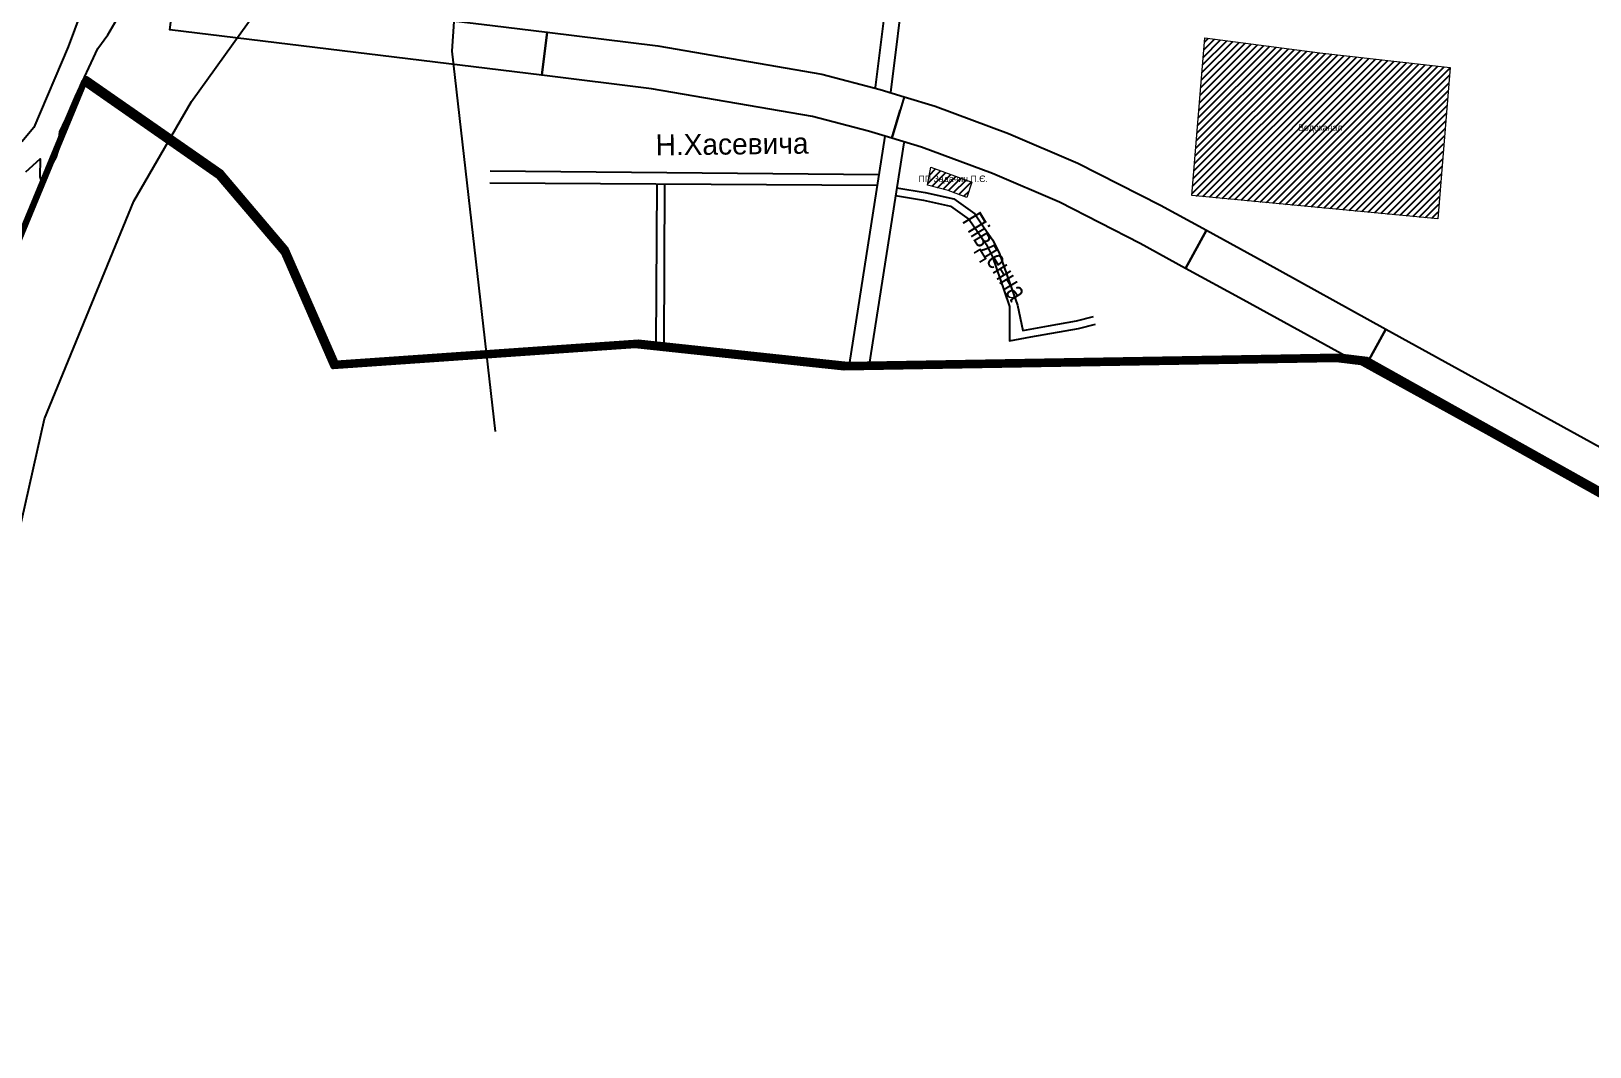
# Model space of a CAD drawing. Header units: millimetres. Extents: x 1379499 to 1411715, y 5652947 to 5671991.
# Drawn here: x 1402561 to 1403749, y 5655945 to 5656719 of the extents above; entities that cross this region are included whole.
import ezdxf
from ezdxf.enums import TextEntityAlignment as Align

# ---------------------------------------------------------------- set-up
doc = ezdxf.new("R2010")
doc.units = ezdxf.units.MM
doc.layers.add('_5Інше', color=252, linetype='Continuous', lineweight=25)
for name, color, linetype in [('вулиці', 7, 'Continuous'), ('ВулНазва', 7, 'Continuous'), ('межа по генплану', 7, 'Continuous'), ('на область', 5, 'Continuous')]:
    doc.layers.add(name, color=color, linetype=linetype)
picture_1 = doc.add_image_def('image1.bmp', size_in_pixel=(3370, 2384))

# ---------------------------------------------------------------- blocks, each defined once
blk = doc.blocks.new('Турія')
at = {"layer": '_5Інше', "color": 5}
for points in [[(46416.6, 23567.1), (46427.3, 23576.9), (46427.2, 23563.3), (46428.1, 23560.1), (46432.8, 23565.7), (46439.5, 23578), (46442.5, 23586.9), (46441.3, 23589.2), (46442.5, 23597.4), (46446.9, 23607.2), (46452.8, 23621), (46454.3, 23624.5), (46471.3, 23661), (46478.9, 23671.4), (46487.9, 23686.6)], [(46400.3, 23795), (46434.9, 23768.7), (46468.1, 23743.8), (46476.4, 23730), (46462.6, 23699.5), (46448.7, 23662.2), (46422.5, 23600.7), (46413.5, 23589.8)]]:
    blk.add_lwpolyline(points, dxfattribs=at)
blk = doc.blocks.new('ТуріяПрибер')
at = {"layer": '_5Інше', "color": 160}
blk.add_lwpolyline([(45939.6, 21240.8), (46423, 23394), (46491, 23560), (46535, 23636), (46684, 23844), (46718, 23982), (46702, 23984), (46712, 24075), (46744, 24052), (46768, 24208), (46922, 24778)], dxfattribs=at)
blk = doc.blocks.new('ТуріяВодоох')
at = {"layer": '_5Інше', "color": 140}
blk.add_lwpolyline([(46964, 25058), (46928, 24645), (46824, 24304), (46780, 24059), (46712, 24074), (46691, 23982), (46772, 23974), (46752, 23676), (46785, 23386)], dxfattribs=at)

msp = doc.modelspace()

# ---------------------------------------------------------------- hatches: boundary and pattern name
at = {"layer": 'вулиці', "lineweight": -2}
h = msp.add_hatch(dxfattribs=at)
h.set_pattern_fill('ANSI31', color=164, scale=30, style=0)
h.set_pattern_definition([(45, (19193.1316, -9187.5582), (-2.6516504294, 2.6516504294), [])])
h.paths.add_polyline_path([(1403642.9, 5656691.4), (1403543.5, 5656702.6), (1403455.7, 5656713.9), (1403445.9, 5656593.7), (1403633.3, 5656576)])
h.paths.add_polyline_path([(1403524.4, 5656640.8), (1403561.2, 5656640.8), (1403561.2, 5656649.5), (1403524.4, 5656649.5)], flags=24)
h = msp.add_hatch(dxfattribs=at)
h.set_pattern_fill('ANSI31', color=2, scale=30, style=0)
h.set_pattern_definition([(45, (19203.3615, -9190.9644), (-2.6516504294, 2.6516504294), [])])
h.paths.add_polyline_path([(1403244.5, 5656601.7), (1403260.1, 5656597.6), (1403274.5, 5656592.2), (1403278.2, 5656603.8), (1403246.9, 5656615.4)])
h.paths.add_polyline_path([(1403230.1, 5656601.5), (1403298, 5656601.5), (1403298, 5656610.2), (1403230.1, 5656610.2)], flags=9)

# ---------------------------------------------------------------- linework, layer by layer
at = {"layer": 'вулиці', "color": 7}
for points in [[(1403230.8, 5656794.7), (1403227.2, 5656760.5), (1403216.1, 5656672.3)], [(1403215.8, 5656766.2), (1403215.3, 5656761.9), (1403204.5, 5656676.1), (1403204, 5656675.8)], [(1403226.6, 5656669.1), (1403250.2, 5656662), (1403306.2, 5656641.1), (1403358.9, 5656618.5), (1403421.9, 5656586.4), (1403457, 5656567.2), (1403441.1, 5656538.2), (1403406.5, 5656557.2), (1403344.9, 5656588.6), (1403294, 5656610.5), (1403239.7, 5656630.7), (1403217.3, 5656637.4), (1403223.6, 5656658.8)], [(1403211.9, 5656639.1), (1403184.6, 5656464.8)], [(1403226.3, 5656633.9), (1403199.9, 5656465.1)], [(1403207.3, 5656609.6), (1402911, 5656612.2)], [(1403206, 5656601.5), (1402910.9, 5656603.2)], [(1403038, 5656602.5), (1403037.4, 5656480.6)], [(1403044, 5656602.5), (1403043.3, 5656479.9)], [(1403220, 5656593.7), (1403241.4, 5656590.1), (1403261.9, 5656585.6), (1403276.2, 5656575.4), (1403282.3, 5656566.5), (1403289, 5656556.7), (1403293.9, 5656546.9), (1403302.8, 5656521.1), (1403307, 5656509.1), (1403306.9, 5656482.9), (1403323.2, 5656485.9), (1403359.4, 5656492.4), (1403372.4, 5656495.6)], [(1403221, 5656599.6), (1403242.5, 5656596), (1403264.4, 5656591.2), (1403280.5, 5656579.7), (1403287.2, 5656569.9), (1403294.2, 5656559.7), (1403299.4, 5656549.2), (1403308.5, 5656523.1), (1403313, 5656510.1), (1403317, 5656490.9), (1403336.7, 5656494.4), (1403358.1, 5656498.2), (1403370.9, 5656501.4)]]:
    msp.add_lwpolyline(points, dxfattribs=at)
for points in [[(1402912.8, 5656723.3), (1402954.5, 5656718.2), (1402950.5, 5656685.4), (1402908.8, 5656690.5), (1402666.8, 5656720), (1402670.8, 5656752.7), (1402912.8, 5656723.3)], [(1403163.8, 5656686.4), (1403208.4, 5656674.6), (1403226.6, 5656669.1), (1403217.3, 5656637.4), (1403199.3, 5656642.9), (1403156.8, 5656654.1), (1403034, 5656675.2), (1402950.5, 5656685.4), (1402954.5, 5656718.2), (1403038.8, 5656707.9), (1403163.8, 5656686.4)], [(1403501, 5656543.1), (1403593.8, 5656491.9), (1403577.9, 5656463), (1403485.1, 5656514.2), (1403441.1, 5656538.2), (1403457, 5656567.2), (1403501, 5656543.1)], [(1403862.8, 5656343.7), (1403846.9, 5656314.8), (1403577.9, 5656463), (1403593.8, 5656491.9), (1403862.8, 5656343.7)]]:
    msp.add_lwpolyline(points, close=True, dxfattribs=at)
at = {"layer": 'ВулНазва', "color": 7, "lineweight": 9}
for points in [[(1403455.7, 5656713.9), (1403543.5, 5656702.6), (1403642.9, 5656691.4), (1403633.3, 5656576), (1403445.9, 5656593.7), (1403455.7, 5656713.9)], [(1403246.9, 5656615.4), (1403278.2, 5656603.8), (1403274.5, 5656592.2), (1403260.1, 5656597.6), (1403244.5, 5656601.7), (1403246.9, 5656615.4)]]:
    msp.add_lwpolyline(points, close=True, dxfattribs=at)
at = {"layer": 'межа по генплану', "color": 3, "lineweight": 70}
msp.add_lwpolyline([(1404202.5, 5655767.3), (1404347, 5656035), (1403577.1, 5656466), (1403556.2, 5656468.4), (1403181, 5656462), (1403021.5, 5656479.2), (1402791.4, 5656463.2), (1402753.4, 5656550), (1402704, 5656608.2), (1402600.8, 5656680.3), (1402473.7, 5656373.5)], dxfattribs=at)
at = {"layer": 'межа по генплану', "color": 5, "lineweight": 70}
msp.add_lwpolyline([(1404202.5, 5655767.3), (1404347, 5656035), (1403577.1, 5656466), (1403556.2, 5656468.4), (1403181, 5656462), (1403021.5, 5656479.2), (1402791.4, 5656463.2), (1402753.4, 5656550), (1402704, 5656608.2), (1402600.8, 5656680.3), (1402473.7, 5656373.5)], dxfattribs=at)
at = {"layer": 'межа по генплану', "color": 1, "lineweight": 70}
msp.add_lwpolyline([(1404204.9, 5655770.1), (1404349.4, 5656037.8), (1403579.5, 5656468.8), (1403558.6, 5656471.2), (1403183.4, 5656464.8), (1403023.9, 5656482), (1402793.8, 5656466), (1402755.8, 5656552.8), (1402706.4, 5656611), (1402603.2, 5656683.1), (1402476.1, 5656376.3)], dxfattribs=at)

# ---------------------------------------------------------------- block references
at = {"layer": 'вулиці', "color": 7}
for name, p in [('ТуріяВодоох', (1356129.9, 5633027.7)), ('ТуріяПрибер', (1356148.4, 5633029.4)), ('Турія', (1356140.6, 5633044.8))]:
    msp.add_blockref(name, p, dxfattribs=at)

# ---------------------------------------------------------------- texts
at = {"layer": 'ВулНазва', "color": 1, "lineweight": 9}
msp.add_text('Н.Хасевича', height=16, rotation=0.6733, dxfattribs=at).set_placement((1403095.4, 5656632.9), align=Align.MIDDLE)
at = {"layer": 'ВулНазва', "color": 7, "lineweight": 9}
for s, p in [('Водоканал', (1403543.8, 5656644.9)), ('ПП Задачин П.Є.', (1403264, 5656605.8))]:
    msp.add_text(s, height=5, dxfattribs=at).set_placement(p, align=Align.MIDDLE)
at = {"layer": 'ВулНазва', "color": 1, "lineweight": 9, "width": 0.8}
msp.add_text('Пiвденна', height=16, rotation=301.2262, dxfattribs=at).set_placement((1403294.5, 5656546.4), align=Align.MIDDLE)

# ---------------------------------------------------------------- pictures from other files: only their frames are drawn
at = {"layer": 'на область', "color": 7, "lineweight": -2}
image = msp.add_image(picture_1, insert=(1395288.6, 5652947), size_in_units=(16426, 11620.1), dxfattribs=at)
image.dxf.flags = 7

doc.saveas('drawing.dxf')
